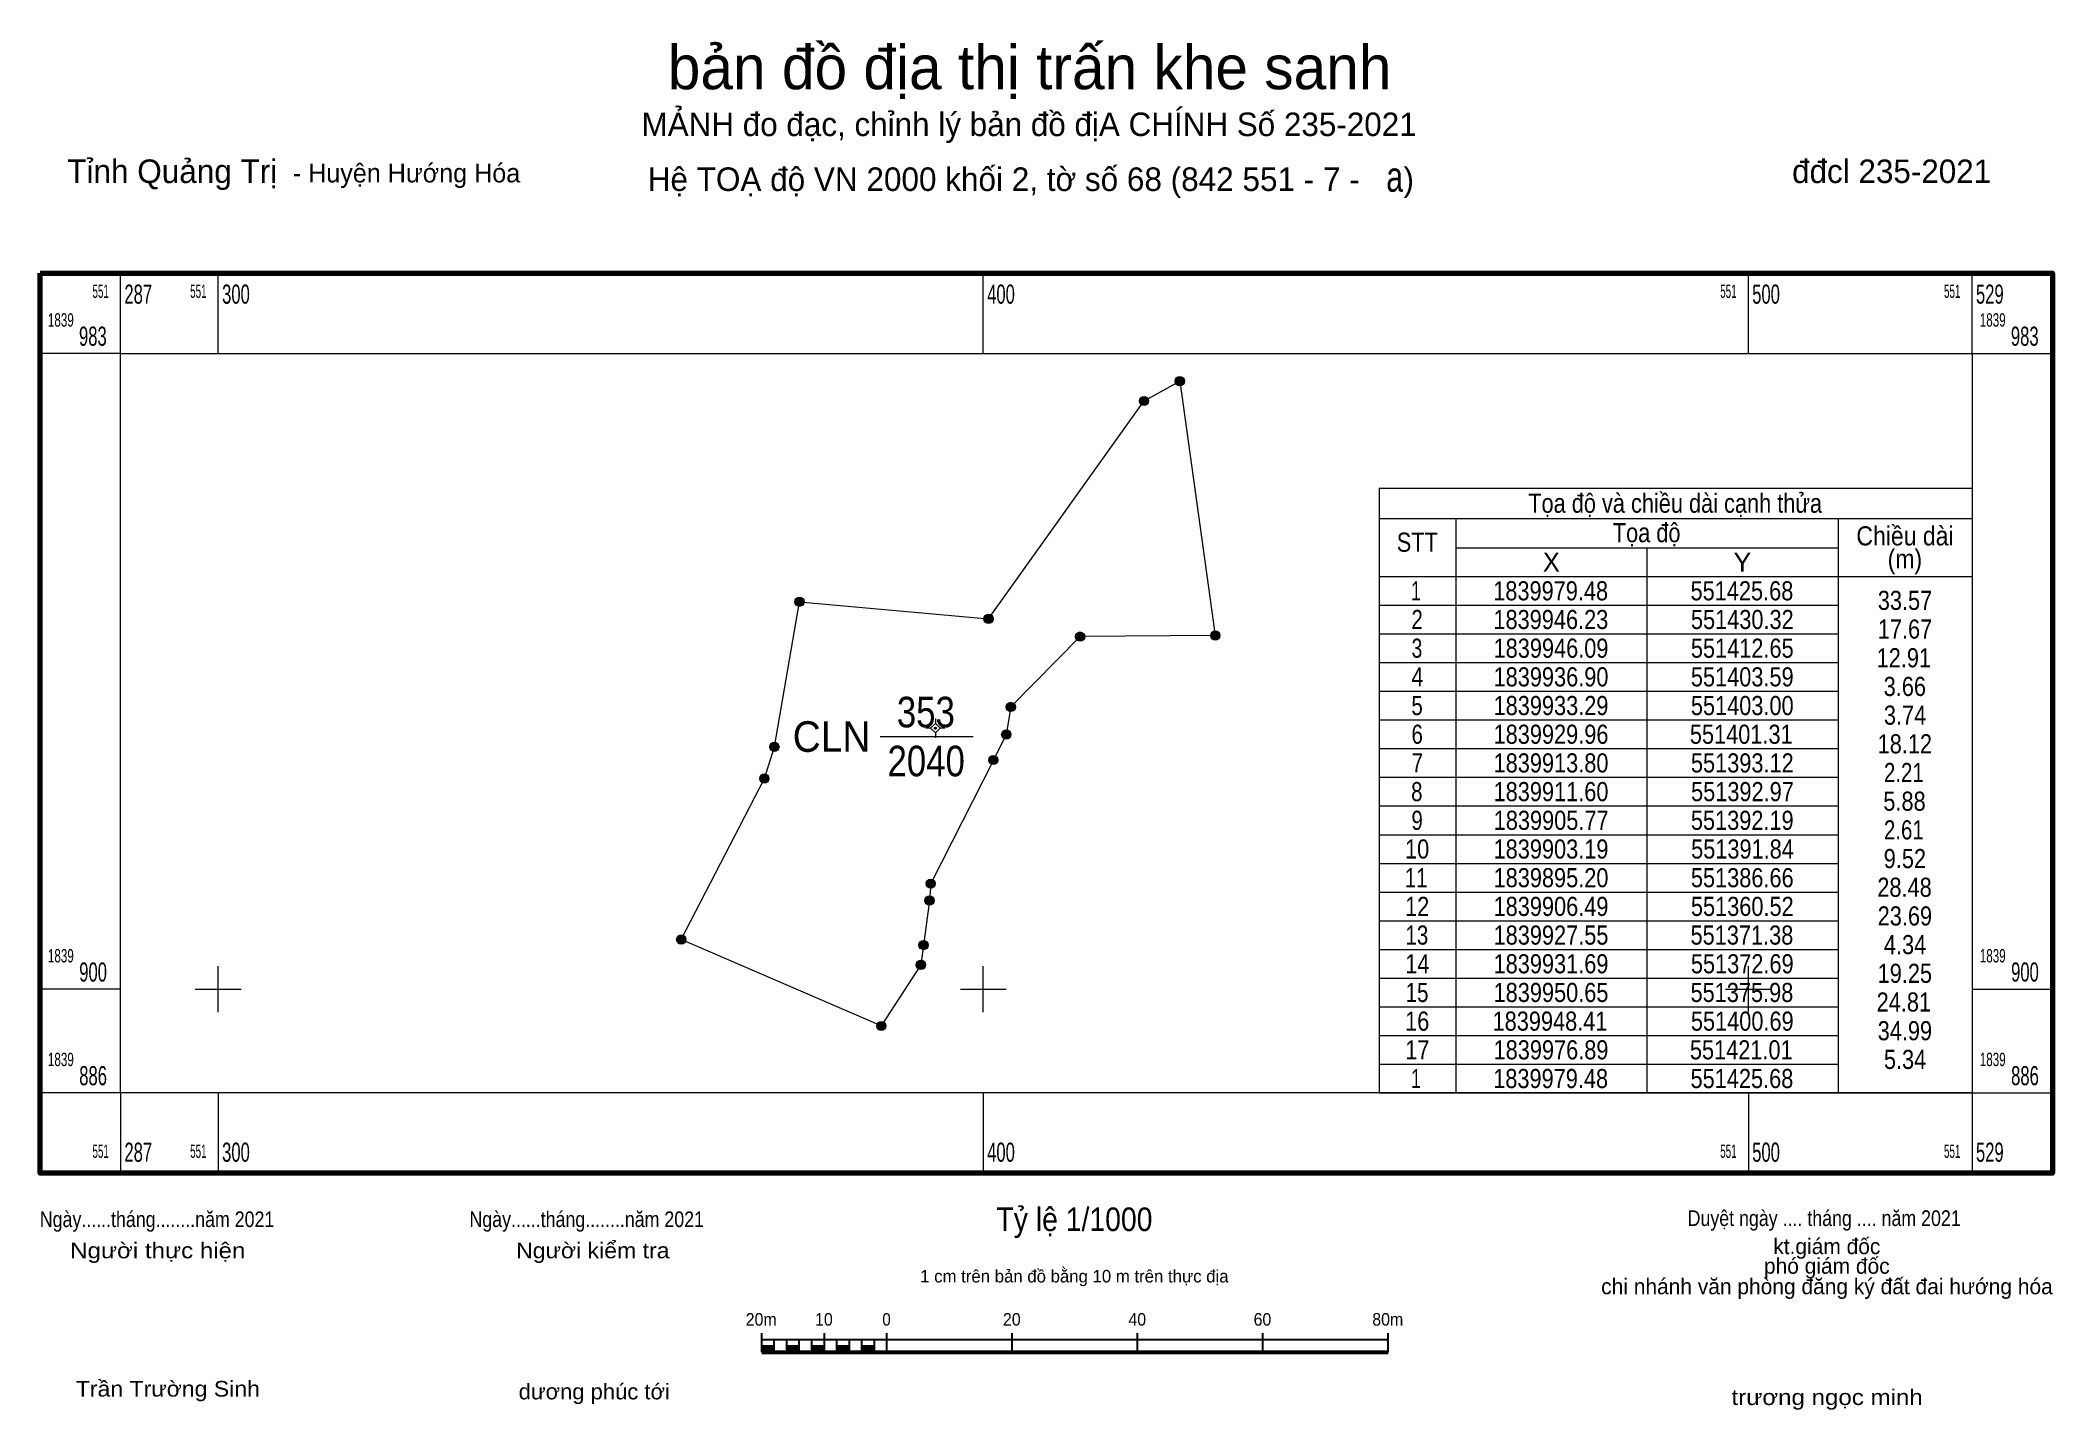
# Model space of a CAD drawing. Header units: metres. Extents: x 551277 to 551540, y 1839845 to 1840024.
import ezdxf
from ezdxf.enums import TextEntityAlignment as Align

# ---------------------------------------------------------------- set-up
doc = ezdxf.new("R2010")
doc.units = ezdxf.units.M
for name, color, linetype, lineweight in [('10', 7, 'Continuous', 13), ('11', 7, 'Continuous', 13), ('13', 7, 'Continuous', 13), ('2', 7, 'Continuous', 25), ('61', 7, 'Continuous', 13), ('63', 7, 'Continuous', 13), ('7', 7, 'Continuous', 13)]:
    doc.layers.add(name, color=color, linetype=linetype, lineweight=lineweight)
doc.layers.add('4', color=7, linetype='Continuous')
doc.layers.add('62', color=7, linetype='Continuous')

msp = doc.modelspace()

# ---------------------------------------------------------------- hatches: boundary and pattern name
at = {"layer": '11'}
msp.add_hatch(color=256, dxfattribs=at).paths.add_polyline_path([(551393.889, 1839934.121, 1), (551393.589, 1839934.121, 1)])
at = {"layer": '2'}
for points in [[(551371.03, 1839852.57), (551372.66, 1839852.57), (551372.66, 1839853.39), (551371.03, 1839853.39)], [(551374.3, 1839852.57), (551375.94, 1839852.57), (551375.94, 1839853.39), (551374.3, 1839853.39)], [(551377.58, 1839852.57), (551379.22, 1839852.57), (551379.22, 1839853.39), (551377.58, 1839853.39)], [(551380.85, 1839852.57), (551382.49, 1839852.57), (551382.49, 1839853.39), (551380.85, 1839853.39)], [(551384.13, 1839852.57), (551385.77, 1839852.57), (551385.77, 1839853.39), (551384.13, 1839853.39)]]:
    msp.add_hatch(color=256, dxfattribs=at).paths.add_polyline_path(points)
at = {"layer": '7'}
for points in [[(551426.284, 1839979.475, 1), (551425.08, 1839979.475, 1)], [(551421.611, 1839976.893, 1), (551420.407, 1839976.893, 1)], [(551376.579, 1839950.648, 1), (551375.375, 1839950.648, 1)], [(551401.288, 1839948.409, 1), (551400.084, 1839948.409, 1)], [(551413.255, 1839946.093, 1), (551412.051, 1839946.093, 1)], [(551430.927, 1839946.23, 1), (551429.723, 1839946.23, 1)], [(551404.192, 1839936.9, 1), (551402.988, 1839936.9, 1)], [(551403.6, 1839933.293, 1), (551402.396, 1839933.293, 1)], [(551373.295, 1839931.685, 1), (551372.091, 1839931.685, 1)], [(551401.911, 1839929.961, 1), (551400.707, 1839929.961, 1)], [(551371.98, 1839927.549, 1), (551370.776, 1839927.549, 1)], [(551393.722, 1839913.8, 1), (551392.518, 1839913.8, 1)], [(551393.572, 1839911.6, 1), (551392.368, 1839911.6, 1)], [(551361.119, 1839906.49, 1), (551359.915, 1839906.49, 1)], [(551392.791, 1839905.77, 1), (551391.587, 1839905.77, 1)], [(551392.445, 1839903.185, 1), (551391.241, 1839903.185, 1)], [(551387.266, 1839895.199, 1), (551386.062, 1839895.199, 1)]]:
    msp.add_hatch(color=256, dxfattribs=at).paths.add_polyline_path(points)

# ---------------------------------------------------------------- linework, layer by layer
at = {"layer": '10'}
msp.add_line((551371.36, 1839927.49), (551371.38, 1839927.55), dxfattribs=at)
msp.add_lwpolyline([(551371.38, 1839927.55), (551372.69, 1839931.69), (551375.98, 1839950.65), (551400.69, 1839948.41), (551421.01, 1839976.89), (551425.68, 1839979.48), (551430.32, 1839946.23), (551412.65, 1839946.09), (551403.59, 1839936.9), (551403, 1839933.29), (551401.31, 1839929.96), (551393.12, 1839913.8), (551392.97, 1839911.6), (551392.19, 1839905.77), (551391.84, 1839903.18), (551386.66, 1839895.2), (551360.52, 1839906.49)], close=True, dxfattribs=at)
at = {"layer": '11'}
for p, q in [((551393.74, 1839935.37), (551393.74, 1839934.75)), ((551393.11, 1839934.12), (551392.49, 1839934.12)), ((551393.74, 1839933.5), (551393.74, 1839932.87)), ((551394.99, 1839934.12), (551394.36, 1839934.12))]:
    msp.add_line(p, q, dxfattribs=at)
msp.add_lwpolyline([(551393.74, 1839934.75), (551393.11, 1839934.12), (551393.74, 1839933.5), (551394.36, 1839934.12)], close=True, dxfattribs=at)
msp.add_circle((551393.739, 1839934.121), 0.15, dxfattribs=at)
at = {"layer": '13'}
msp.add_line((551386.52, 1839933.03), (551398.69, 1839933.03), dxfattribs=at)
at = {"layer": '2'}
for p, q in [((551371.03, 1839852.57), (551371.03, 1839855.03)), ((551371.03, 1839854.21), (551452.92, 1839854.21)), ((551372.66, 1839852.57), (551372.66, 1839854.21)), ((551374.3, 1839852.57), (551374.3, 1839854.21)), ((551375.94, 1839852.57), (551375.94, 1839854.21)), ((551377.58, 1839852.57), (551377.58, 1839854.21)), ((551379.22, 1839852.57), (551379.22, 1839855.03)), ((551380.85, 1839852.57), (551380.85, 1839854.21)), ((551382.49, 1839852.57), (551382.49, 1839854.21)), ((551384.13, 1839852.57), (551384.13, 1839854.21)), ((551385.77, 1839852.57), (551385.77, 1839854.21)), ((551387.41, 1839852.57), (551387.41, 1839855.03)), ((551403.79, 1839852.57), (551403.79, 1839855.03)), ((551420.16, 1839852.57), (551420.16, 1839855.03)), ((551436.54, 1839852.57), (551436.54, 1839855.03)), ((551452.92, 1839852.57), (551452.92, 1839855.03))]:
    msp.add_line(p, q, dxfattribs=at)
at = {"layer": '2', "lineweight": 53}
msp.add_line((551371.03, 1839852.57), (551452.92, 1839852.57), dxfattribs=at)
at = {"layer": '2', "lineweight": 13}
for points in [[(551371.03, 1839852.57), (551372.66, 1839852.57), (551372.66, 1839853.39), (551371.03, 1839853.39)], [(551374.3, 1839852.57), (551375.94, 1839852.57), (551375.94, 1839853.39), (551374.3, 1839853.39)], [(551377.58, 1839852.57), (551379.22, 1839852.57), (551379.22, 1839853.39), (551377.58, 1839853.39)], [(551380.85, 1839852.57), (551382.49, 1839852.57), (551382.49, 1839853.39), (551380.85, 1839853.39)], [(551384.13, 1839852.57), (551385.77, 1839852.57), (551385.77, 1839853.39), (551384.13, 1839853.39)]]:
    msp.add_lwpolyline(points, close=True, dxfattribs=at)
at = {"layer": '61'}
for p, q in [((551451.75, 1839965.5), (551529.25, 1839965.5)), ((551451.75, 1839965.5), (551451.75, 1839886.45)), ((551529.25, 1839965.5), (551529.25, 1839886.45)), ((551451.75, 1839961.55), (551529.25, 1839961.55)), ((551461.75, 1839961.55), (551461.75, 1839886.45)), ((551511.75, 1839961.55), (551511.75, 1839886.45)), ((551461.75, 1839957.7), (551511.75, 1839957.7)), ((551486.75, 1839957.7), (551486.75, 1839886.45)), ((551451.75, 1839953.95), (551529.25, 1839953.95)), ((551451.75, 1839950.2), (551511.75, 1839950.2)), ((551451.75, 1839946.45), (551511.75, 1839946.45)), ((551451.75, 1839942.7), (551511.75, 1839942.7)), ((551451.75, 1839938.95), (551511.75, 1839938.95)), ((551451.75, 1839935.2), (551511.75, 1839935.2)), ((551451.75, 1839931.45), (551511.75, 1839931.45)), ((551451.75, 1839927.7), (551511.75, 1839927.7)), ((551451.75, 1839923.95), (551511.75, 1839923.95)), ((551451.75, 1839920.2), (551511.75, 1839920.2)), ((551451.75, 1839916.45), (551511.75, 1839916.45)), ((551451.75, 1839912.7), (551511.75, 1839912.7)), ((551451.75, 1839908.95), (551511.75, 1839908.95)), ((551451.75, 1839905.2), (551511.75, 1839905.2)), ((551451.75, 1839901.45), (551511.75, 1839901.45)), ((551451.75, 1839897.7), (551511.75, 1839897.7)), ((551451.75, 1839893.95), (551511.75, 1839893.95)), ((551451.75, 1839890.2), (551511.75, 1839890.2)), ((551451.75, 1839886.45), (551529.25, 1839886.45))]:
    msp.add_line(p, q, dxfattribs=at)
at = {"layer": '63'}
for p, q in [((551287.23, 1839983.11), (551287.23, 1839993.61)), ((551300, 1839983.11), (551300, 1839993.61)), ((551400, 1839983.11), (551400, 1839993.61)), ((551500, 1839983.11), (551500, 1839993.61)), ((551529.25, 1839983.11), (551529.25, 1839993.61)), ((551287.23, 1839983.11), (551276.73, 1839983.11)), ((551529.25, 1839983.11), (551539.75, 1839983.11)), ((551300, 1839897), (551300, 1839903)), ((551400, 1839897), (551400, 1839903)), ((551500, 1839897), (551500, 1839903)), ((551287.23, 1839900), (551276.73, 1839900)), ((551297, 1839900), (551303, 1839900)), ((551397, 1839900), (551403, 1839900)), ((551497, 1839900), (551503, 1839900)), ((551529.25, 1839900), (551539.75, 1839900)), ((551287.23, 1839886.45), (551276.73, 1839886.45)), ((551287.23, 1839886.45), (551287.23, 1839875.95)), ((551300, 1839886.45), (551300, 1839875.95)), ((551400, 1839886.45), (551400, 1839875.95)), ((551500, 1839886.45), (551500, 1839875.95)), ((551529.25, 1839886.45), (551529.25, 1839875.95)), ((551529.25, 1839886.45), (551539.75, 1839886.45))]:
    msp.add_line(p, q, dxfattribs=at)
at = {"layer": '63', "lineweight": 70}
msp.add_lwpolyline([(551276.73, 1839993.61), (551539.75, 1839993.61), (551539.75, 1839875.95), (551276.73, 1839875.95)], close=True, dxfattribs=at)
at = {"layer": '63'}
msp.add_lwpolyline([(551287.23, 1839983.11), (551529.25, 1839983.11), (551529.25, 1839886.45), (551287.23, 1839886.45)], close=True, dxfattribs=at)
at = {"layer": '7'}
for centre in [(551425.682, 1839979.475), (551421.009, 1839976.893), (551375.977, 1839950.648), (551400.686, 1839948.409), (551412.653, 1839946.093), (551430.325, 1839946.23), (551403.59, 1839936.9), (551402.998, 1839933.293), (551372.693, 1839931.685), (551401.309, 1839929.961), (551371.378, 1839927.549), (551393.12, 1839913.8), (551392.97, 1839911.6), (551360.517, 1839906.49), (551392.189, 1839905.77), (551391.843, 1839903.185), (551386.664, 1839895.199)]:
    msp.add_circle(centre, 0.602, dxfattribs=at)

# ---------------------------------------------------------------- texts
at = {"layer": '13', "width": 0.85}
msp.add_text('353', height=4, dxfattribs=at).set_placement((551392.49, 1839934.23), align=Align.CENTER)
at = {"layer": '2'}
for s, height, p in [('bản đồ địa thị trấn khe sanh', 5.731, (551406.05, 1840017.64)), ('MẢNH đo đạc, chỉnh lý bản đồ địA CHÍNH Số 235-2021', 3.07, (551405.985, 1840011.52)), ('Hệ TOẠ độ VN 2000 khối 2, tờ số 68 (842 551 - 7 -     )', 3.078, (551406.21, 1840004.34)), ('kt.giám đốc', 2.047, (551510.26, 1839865.37)), ('phó giám đốc', 2.047, (551510.255, 1839862.81)), ('1 cm trên bản đồ bằng 10 m trên thực địa', 1.638, (551411.905, 1839861.67))]:
    msp.add_text(s, height=height, dxfattribs=at).set_placement(p, align=Align.CENTER)
for s, height, p in [('Tỉnh Quảng Trị ', 3.078, (551280.26, 1840005.38)), ('- Huyện Hướng Hóa', 2.456, (551309.74, 1840005.46))]:
    msp.add_text(s, height=height, dxfattribs=at).set_placement(p)
msp.add_text(' đđcl 235-2021', height=3.07, dxfattribs=at).set_placement((551531.74, 1840005.38), align=Align.RIGHT)
for s, height, width, p in [('a', 3.954, 0.75, (551453.775, 1840004.24)), ('Ngày......tháng........năm 2021', 2.047, 0.85, (551292, 1839868.91)), ('Ngày......tháng........năm 2021', 2.047, 0.85, (551348.16, 1839868.91)), ('Tỷ lệ 1/1000', 3.079, 0.9, (551411.915, 1839868.39)), ('Duyệt ngày .... tháng .... năm 2021', 2.047, 0.85, (551509.91, 1839869.05)), ('Người thực hiện', 2.047, 1.15, (551292.09, 1839864.83)), ('Người kiểm tra', 2.047, 1.1, (551348.955, 1839864.83)), ('20m', 1.638, 0.95, (551370.965, 1839856.03)), ('10', 1.638, 0.95, (551379.165, 1839856.03)), ('0', 1.638, 0.9, (551387.35, 1839856.03)), ('20', 1.638, 0.95, (551403.725, 1839856.03)), ('40', 1.638, 0.95, (551420.125, 1839856.03)), ('60', 1.638, 0.95, (551436.485, 1839856.03)), ('80m', 1.638, 0.95, (551452.865, 1839856.03)), ('Trần Trường Sinh', 2.047, 1.1, (551293.41, 1839846.75)), ('dương phúc tới', 2.047, 1.05, (551349.145, 1839846.39)), ('trương ngọc minh', 2.047, 1.15, (551510.295, 1839845.65))]:
    msp.add_text(s, height=height, dxfattribs=dict(at, width=width)).set_placement(p, align=Align.CENTER)
at = {"layer": '2', "width": 0.95}
msp.add_text('CLN', height=4, dxfattribs=at).set_placement((551385.25, 1839931.03), align=Align.RIGHT)
at = {"layer": '4', "width": 0.85}
msp.add_text('2040', height=4, dxfattribs=at).set_placement((551392.535, 1839927.83), align=Align.CENTER)
at = {"layer": '61'}
for s, width, p in [('Tọa độ và chiều dài cạnh thửa', 0.85, (551490.43, 1839962.28)), ('STT', 0.85, (551456.73, 1839957.18)), ('Tọa độ', 0.85, (551486.705, 1839958.43)), ('Chiều dài', 0.9, (551520.475, 1839958.01)), ('Y', 1.05, (551499.22, 1839954.58)), ('(m)', 0.9, (551520.46, 1839955)), ('1839979.48', 0.85, (551474.16, 1839950.83)), ('551425.68', 0.85, (551499.16, 1839950.83)), ('1', 0.7, (551456.565, 1839950.83)), ('33.57', 0.85, (551520.475, 1839949.58)), ('2', 0.8, (551456.7, 1839947.08)), ('1839946.23', 0.85, (551474.185, 1839947.08)), ('551430.32', 0.85, (551499.21, 1839947.08)), ('17.67', 0.85, (551520.475, 1839945.83)), ('3', 0.75, (551456.68, 1839943.33)), ('1839946.09', 0.85, (551474.205, 1839943.33)), ('551412.65', 0.85, (551499.205, 1839943.33)), ('12.91', 0.85, (551520.325, 1839942.08)), ('4', 0.85, (551456.74, 1839939.58)), ('1839936.90', 0.85, (551474.205, 1839939.58)), ('551403.59', 0.85, (551499.205, 1839939.58)), ('3.66', 0.85, (551520.455, 1839938.33)), ('5', 0.8, (551456.7, 1839935.83)), ('1839933.29', 0.85, (551474.205, 1839935.83)), ('551403.00', 0.85, (551499.205, 1839935.83)), ('3.74', 0.85, (551520.485, 1839934.58)), ('6', 0.8, (551456.71, 1839932.08)), ('1839929.96', 0.85, (551474.205, 1839932.08)), ('551401.31', 0.85, (551499.075, 1839932.08)), ('18.12', 0.85, (551520.455, 1839930.83)), ('7', 0.8, (551456.735, 1839928.33)), ('1839913.80', 0.85, (551474.205, 1839928.33)), ('551393.12', 0.85, (551499.21, 1839928.33)), ('8', 0.8, (551456.665, 1839924.58)), ('1839911.60', 0.85, (551474.205, 1839924.58)), ('551392.97', 0.85, (551499.23, 1839924.58)), ('2.21', 0.8, (551520.325, 1839927.08)), ('5.88', 0.85, (551520.41, 1839923.33)), ('9', 0.8, (551456.705, 1839920.83)), ('1839905.77', 0.85, (551474.225, 1839920.83)), ('551392.19', 0.85, (551499.205, 1839920.83)), ('2.61', 0.8, (551520.325, 1839919.58)), ('10', 0.85, (551456.705, 1839917.08)), ('1839903.19', 0.85, (551474.205, 1839917.08)), ('551391.84', 0.85, (551499.235, 1839917.08)), ('9.52', 0.85, (551520.46, 1839915.83)), ('11', 0.8, (551456.575, 1839913.33)), ('1839895.20', 0.85, (551474.205, 1839913.33)), ('551386.66', 0.85, (551499.205, 1839913.33)), ('28.48', 0.85, (551520.415, 1839912.08)), ('12', 0.85, (551456.71, 1839909.58)), ('1839906.49', 0.85, (551474.205, 1839909.58)), ('551360.52', 0.85, (551499.21, 1839909.58)), ('23.69', 0.85, (551520.46, 1839908.33)), ('13', 0.8, (551456.675, 1839905.83)), ('1839927.55', 0.85, (551474.205, 1839905.83)), ('551371.38', 0.85, (551499.16, 1839905.83)), ('4.34', 0.85, (551520.485, 1839904.58)), ('14', 0.85, (551456.735, 1839902.08)), ('1839931.69', 0.85, (551474.205, 1839902.08)), ('551372.69', 0.85, (551499.205, 1839902.08)), ('15', 0.8, (551456.695, 1839898.33)), ('1839950.65', 0.85, (551474.205, 1839898.33)), ('551375.98', 0.85, (551499.16, 1839898.33)), ('19.25', 0.85, (551520.455, 1839900.83)), ('24.81', 0.85, (551520.325, 1839897.08)), ('16', 0.85, (551456.71, 1839894.58)), ('1839948.41', 0.85, (551474.075, 1839894.58)), ('551400.69', 0.85, (551499.205, 1839894.58)), ('34.99', 0.85, (551520.46, 1839893.33)), ('17', 0.85, (551456.735, 1839890.83)), ('1839976.89', 0.85, (551474.205, 1839890.83)), ('551421.01', 0.85, (551499.075, 1839890.83)), ('5.34', 0.85, (551520.485, 1839889.58)), ('1', 0.7, (551456.565, 1839887.08)), ('1839979.48', 0.85, (551474.16, 1839887.08)), ('551425.68', 0.85, (551499.16, 1839887.08))]:
    msp.add_text(s, height=2.5, dxfattribs=dict(at, width=width)).set_placement(p, align=Align.CENTER)
msp.add_text('X', height=2.5, dxfattribs=at).set_placement((551474.25, 1839954.58), align=Align.CENTER)
at = {"layer": '62'}
msp.add_text('chi nhánh văn phòng đăng ký đất đai hướng hóa', height=2.047, dxfattribs=at).set_placement((551510.275, 1839860.13), align=Align.CENTER)
at = {"layer": '63'}
for s, height, width, p in [('551', 1.75, 0.55, (551285.7, 1839990.36)), ('551', 1.75, 0.55, (551298.47, 1839990.36)), ('551', 1.75, 0.55, (551498.47, 1839990.36)), ('551', 1.75, 0.55, (551527.72, 1839990.36)), ('983', 2.5, 0.65, (551285.42, 1839984.11)), ('983', 2.5, 0.65, (551537.94, 1839984.11)), ('900', 2.5, 0.65, (551285.45, 1839901)), ('900', 2.5, 0.65, (551537.97, 1839901)), ('886', 2.5, 0.65, (551285.45, 1839887.45)), ('886', 2.5, 0.65, (551537.97, 1839887.45)), ('551', 1.75, 0.55, (551285.7, 1839877.95)), ('551', 1.75, 0.55, (551298.47, 1839877.95)), ('551', 1.75, 0.55, (551498.47, 1839877.95)), ('551', 1.75, 0.55, (551527.72, 1839877.95))]:
    msp.add_text(s, height=height, dxfattribs=dict(at, width=width)).set_placement(p, align=Align.RIGHT)
at = {"layer": '63', "width": 0.65}
for s, height, p in [('287', 2.5, (551287.73, 1839989.61)), ('300', 2.5, (551300.5, 1839989.61)), ('400', 2.5, (551400.5, 1839989.61)), ('500', 2.5, (551500.5, 1839989.61)), ('529', 2.5, (551529.75, 1839989.61)), ('1839', 1.75, (551277.73, 1839986.61)), ('1839', 1.75, (551530.25, 1839986.61)), ('1839', 1.75, (551277.73, 1839903.5)), ('1839', 1.75, (551530.25, 1839903.5)), ('1839', 1.75, (551277.73, 1839889.95)), ('1839', 1.75, (551530.25, 1839889.95)), ('287', 2.5, (551287.73, 1839877.45)), ('300', 2.5, (551300.5, 1839877.45)), ('400', 2.5, (551400.5, 1839877.45)), ('500', 2.5, (551500.5, 1839877.45)), ('529', 2.5, (551529.75, 1839877.45))]:
    msp.add_text(s, height=height, dxfattribs=at).set_placement(p)

doc.saveas('drawing.dxf')
